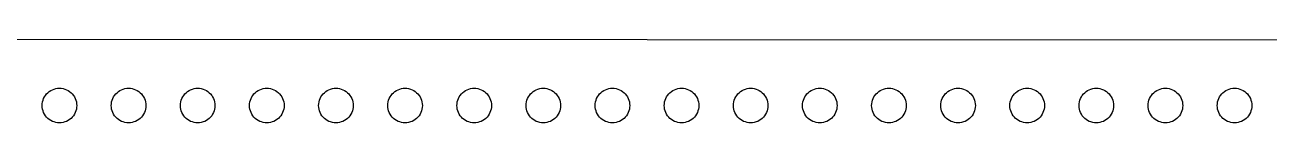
# Model space of a CAD drawing. Header units: metres. Extents: x 0 to 140, y 0 to 65.
# Drawn here: x 34 to 70, y 62.5 to 64.92 of the extents above; entities that cross this region are included whole.
import ezdxf

# ---------------------------------------------------------------- set-up
doc = ezdxf.new("R2010")
doc.units = ezdxf.units.M

msp = doc.modelspace()

# ---------------------------------------------------------------- linework, layer by layer
for p, q in [((117.613, 64.863), (16.5679, 64.9178)), ((34.6284, 63.3346), (34.6654, 63.3716)), ((34.6654, 63.3716), (34.7061, 63.4045)), ((34.7061, 63.4045), (34.75, 63.433)), ((34.75, 63.433), (34.7966, 63.4568)), ((34.7966, 63.4568), (34.8455, 63.4755)), ((34.8455, 63.4755), (34.896, 63.4891)), ((34.896, 63.4891), (34.9477, 63.4973)), ((34.9477, 63.4973), (35, 63.5)), ((35, 63.5), (35.0523, 63.4973)), ((35.0523, 63.4973), (35.1039, 63.4891)), ((35.1039, 63.4891), (35.1545, 63.4755)), ((35.1545, 63.4755), (35.2034, 63.4568)), ((35.2034, 63.4568), (35.25, 63.433)), ((35.25, 63.433), (35.2939, 63.4045)), ((35.2939, 63.4045), (35.3346, 63.3716)), ((35.3346, 63.3716), (35.3716, 63.3346)), ((36.6284, 63.3346), (36.6654, 63.3716)), ((36.6654, 63.3716), (36.7061, 63.4045)), ((36.7061, 63.4045), (36.75, 63.433)), ((36.75, 63.433), (36.7966, 63.4568)), ((36.7966, 63.4568), (36.8455, 63.4755)), ((36.8455, 63.4755), (36.896, 63.4891)), ((36.896, 63.4891), (36.9477, 63.4973)), ((36.9477, 63.4973), (37, 63.5)), ((37, 63.5), (37.0523, 63.4973)), ((37.0523, 63.4973), (37.1039, 63.4891)), ((37.1039, 63.4891), (37.1545, 63.4755)), ((37.1545, 63.4755), (37.2034, 63.4568)), ((37.2034, 63.4568), (37.25, 63.433)), ((37.25, 63.433), (37.2939, 63.4045)), ((37.2939, 63.4045), (37.3346, 63.3716)), ((37.3346, 63.3716), (37.3716, 63.3346)), ((38.6284, 63.3346), (38.6654, 63.3716)), ((38.6654, 63.3716), (38.7061, 63.4045)), ((38.7061, 63.4045), (38.75, 63.433)), ((38.75, 63.433), (38.7966, 63.4568)), ((38.7966, 63.4568), (38.8455, 63.4755)), ((38.8455, 63.4755), (38.896, 63.4891)), ((38.896, 63.4891), (38.9477, 63.4973)), ((38.9477, 63.4973), (39, 63.5)), ((39, 63.5), (39.0523, 63.4973)), ((39.0523, 63.4973), (39.1039, 63.4891)), ((39.1039, 63.4891), (39.1545, 63.4755)), ((39.1545, 63.4755), (39.2034, 63.4568)), ((39.2034, 63.4568), (39.25, 63.433)), ((39.25, 63.433), (39.2939, 63.4045)), ((39.2939, 63.4045), (39.3346, 63.3716)), ((39.3346, 63.3716), (39.3716, 63.3346)), ((40.6284, 63.3346), (40.6654, 63.3716)), ((40.6654, 63.3716), (40.7061, 63.4045)), ((40.7061, 63.4045), (40.75, 63.433)), ((40.75, 63.433), (40.7966, 63.4568)), ((40.7966, 63.4568), (40.8455, 63.4755)), ((40.8455, 63.4755), (40.896, 63.4891)), ((40.896, 63.4891), (40.9477, 63.4973)), ((40.9477, 63.4973), (41, 63.5)), ((41, 63.5), (41.0523, 63.4973)), ((41.0523, 63.4973), (41.1039, 63.4891)), ((41.1039, 63.4891), (41.1545, 63.4755)), ((41.1545, 63.4755), (41.2034, 63.4568)), ((41.2034, 63.4568), (41.25, 63.433)), ((41.25, 63.433), (41.2939, 63.4045)), ((41.2939, 63.4045), (41.3346, 63.3716)), ((41.3346, 63.3716), (41.3716, 63.3346)), ((42.6284, 63.3346), (42.6654, 63.3716)), ((42.6654, 63.3716), (42.7061, 63.4045)), ((42.7061, 63.4045), (42.75, 63.433)), ((42.75, 63.433), (42.7966, 63.4568)), ((42.7966, 63.4568), (42.8455, 63.4755)), ((42.8455, 63.4755), (42.896, 63.4891)), ((42.896, 63.4891), (42.9477, 63.4973)), ((42.9477, 63.4973), (43, 63.5)), ((43, 63.5), (43.0523, 63.4973)), ((43.0523, 63.4973), (43.1039, 63.4891)), ((43.1039, 63.4891), (43.1545, 63.4755)), ((43.1545, 63.4755), (43.2034, 63.4568)), ((43.2034, 63.4568), (43.25, 63.433)), ((43.25, 63.433), (43.2939, 63.4045)), ((43.2939, 63.4045), (43.3346, 63.3716)), ((43.3346, 63.3716), (43.3716, 63.3346)), ((44.6284, 63.3346), (44.6654, 63.3716)), ((44.6654, 63.3716), (44.7061, 63.4045)), ((44.7061, 63.4045), (44.75, 63.433)), ((44.75, 63.433), (44.7966, 63.4568)), ((44.7966, 63.4568), (44.8455, 63.4755)), ((44.8455, 63.4755), (44.896, 63.4891)), ((44.896, 63.4891), (44.9477, 63.4973)), ((44.9477, 63.4973), (45, 63.5)), ((45, 63.5), (45.0523, 63.4973)), ((45.0523, 63.4973), (45.1039, 63.4891)), ((45.1039, 63.4891), (45.1545, 63.4755)), ((45.1545, 63.4755), (45.2034, 63.4568)), ((45.2034, 63.4568), (45.25, 63.433)), ((45.25, 63.433), (45.2939, 63.4045)), ((45.2939, 63.4045), (45.3346, 63.3716)), ((45.3346, 63.3716), (45.3716, 63.3346)), ((46.6284, 63.3346), (46.6654, 63.3716)), ((46.6654, 63.3716), (46.7061, 63.4045)), ((46.7061, 63.4045), (46.75, 63.433)), ((46.75, 63.433), (46.7966, 63.4568)), ((46.7966, 63.4568), (46.8455, 63.4755)), ((46.8455, 63.4755), (46.896, 63.4891)), ((46.896, 63.4891), (46.9477, 63.4973)), ((46.9477, 63.4973), (47, 63.5)), ((47, 63.5), (47.0523, 63.4973)), ((47.0523, 63.4973), (47.1039, 63.4891)), ((47.1039, 63.4891), (47.1545, 63.4755)), ((47.1545, 63.4755), (47.2034, 63.4568)), ((47.2034, 63.4568), (47.25, 63.433)), ((47.25, 63.433), (47.2939, 63.4045)), ((47.2939, 63.4045), (47.3346, 63.3716)), ((47.3346, 63.3716), (47.3716, 63.3346)), ((48.6284, 63.3346), (48.6654, 63.3716)), ((48.6654, 63.3716), (48.7061, 63.4045)), ((48.7061, 63.4045), (48.75, 63.433)), ((48.75, 63.433), (48.7966, 63.4568)), ((48.7966, 63.4568), (48.8455, 63.4755)), ((48.8455, 63.4755), (48.896, 63.4891)), ((48.896, 63.4891), (48.9477, 63.4973)), ((48.9477, 63.4973), (49, 63.5)), ((49, 63.5), (49.0523, 63.4973)), ((49.0523, 63.4973), (49.1039, 63.4891)), ((49.1039, 63.4891), (49.1545, 63.4755)), ((49.1545, 63.4755), (49.2034, 63.4568)), ((49.2034, 63.4568), (49.25, 63.433)), ((49.25, 63.433), (49.2939, 63.4045)), ((49.2939, 63.4045), (49.3346, 63.3716)), ((49.3346, 63.3716), (49.3716, 63.3346)), ((50.6284, 63.3346), (50.6654, 63.3716)), ((50.6654, 63.3716), (50.7061, 63.4045)), ((50.7061, 63.4045), (50.75, 63.433)), ((50.75, 63.433), (50.7966, 63.4568)), ((50.7966, 63.4568), (50.8455, 63.4755)), ((50.8455, 63.4755), (50.896, 63.4891)), ((50.896, 63.4891), (50.9477, 63.4973)), ((50.9477, 63.4973), (51, 63.5)), ((51, 63.5), (51.0523, 63.4973)), ((51.0523, 63.4973), (51.1039, 63.4891)), ((51.1039, 63.4891), (51.1545, 63.4755)), ((51.1545, 63.4755), (51.2034, 63.4568)), ((51.2034, 63.4568), (51.25, 63.433)), ((51.25, 63.433), (51.2939, 63.4045)), ((51.2939, 63.4045), (51.3346, 63.3716)), ((51.3346, 63.3716), (51.3716, 63.3346)), ((52.6284, 63.3346), (52.6654, 63.3716)), ((52.6654, 63.3716), (52.7061, 63.4045)), ((52.7061, 63.4045), (52.75, 63.433)), ((52.75, 63.433), (52.7966, 63.4568)), ((52.7966, 63.4568), (52.8455, 63.4755)), ((52.8455, 63.4755), (52.896, 63.4891)), ((52.896, 63.4891), (52.9477, 63.4973)), ((52.9477, 63.4973), (53, 63.5)), ((53, 63.5), (53.0523, 63.4973)), ((53.0523, 63.4973), (53.1039, 63.4891)), ((53.1039, 63.4891), (53.1545, 63.4755)), ((53.1545, 63.4755), (53.2034, 63.4568)), ((53.2034, 63.4568), (53.25, 63.433)), ((53.25, 63.433), (53.2939, 63.4045)), ((53.2939, 63.4045), (53.3346, 63.3716)), ((53.3346, 63.3716), (53.3716, 63.3346)), ((54.6284, 63.3346), (54.6654, 63.3716)), ((54.6654, 63.3716), (54.7061, 63.4045)), ((54.7061, 63.4045), (54.75, 63.433)), ((54.75, 63.433), (54.7966, 63.4568)), ((54.7966, 63.4568), (54.8455, 63.4755)), ((54.8455, 63.4755), (54.896, 63.4891)), ((54.896, 63.4891), (54.9477, 63.4973)), ((54.9477, 63.4973), (55, 63.5)), ((55, 63.5), (55.0523, 63.4973)), ((55.0523, 63.4973), (55.1039, 63.4891)), ((55.1039, 63.4891), (55.1545, 63.4755)), ((55.1545, 63.4755), (55.2034, 63.4568)), ((55.2034, 63.4568), (55.25, 63.433)), ((55.25, 63.433), (55.2939, 63.4045)), ((55.2939, 63.4045), (55.3346, 63.3716)), ((55.3346, 63.3716), (55.3716, 63.3346)), ((56.6284, 63.3346), (56.6654, 63.3716)), ((56.6654, 63.3716), (56.7061, 63.4045)), ((56.7061, 63.4045), (56.75, 63.433)), ((56.75, 63.433), (56.7966, 63.4568)), ((56.7966, 63.4568), (56.8455, 63.4755)), ((56.8455, 63.4755), (56.896, 63.4891)), ((56.896, 63.4891), (56.9477, 63.4973)), ((56.9477, 63.4973), (57, 63.5)), ((57, 63.5), (57.0523, 63.4973)), ((57.0523, 63.4973), (57.1039, 63.4891)), ((57.1039, 63.4891), (57.1545, 63.4755)), ((57.1545, 63.4755), (57.2034, 63.4568)), ((57.2034, 63.4568), (57.25, 63.433)), ((57.25, 63.433), (57.2939, 63.4045)), ((57.2939, 63.4045), (57.3346, 63.3716)), ((57.3346, 63.3716), (57.3716, 63.3346)), ((58.6284, 63.3346), (58.6654, 63.3716)), ((58.6654, 63.3716), (58.7061, 63.4045)), ((58.7061, 63.4045), (58.75, 63.433)), ((58.75, 63.433), (58.7966, 63.4568)), ((58.7966, 63.4568), (58.8455, 63.4755)), ((58.8455, 63.4755), (58.896, 63.4891)), ((58.896, 63.4891), (58.9477, 63.4973)), ((58.9477, 63.4973), (59, 63.5)), ((59, 63.5), (59.0523, 63.4973)), ((59.0523, 63.4973), (59.1039, 63.4891)), ((59.1039, 63.4891), (59.1545, 63.4755)), ((59.1545, 63.4755), (59.2034, 63.4568)), ((59.2034, 63.4568), (59.25, 63.433)), ((59.25, 63.433), (59.2939, 63.4045)), ((59.2939, 63.4045), (59.3346, 63.3716)), ((59.3346, 63.3716), (59.3716, 63.3346)), ((60.6284, 63.3346), (60.6654, 63.3716)), ((60.6654, 63.3716), (60.7061, 63.4045)), ((60.7061, 63.4045), (60.75, 63.433)), ((60.75, 63.433), (60.7966, 63.4568)), ((60.7966, 63.4568), (60.8455, 63.4755)), ((60.8455, 63.4755), (60.896, 63.4891)), ((60.896, 63.4891), (60.9477, 63.4973)), ((60.9477, 63.4973), (61, 63.5)), ((61, 63.5), (61.0523, 63.4973)), ((61.0523, 63.4973), (61.1039, 63.4891)), ((61.1039, 63.4891), (61.1545, 63.4755)), ((61.1545, 63.4755), (61.2034, 63.4568)), ((61.2034, 63.4568), (61.25, 63.433)), ((61.25, 63.433), (61.2939, 63.4045)), ((61.2939, 63.4045), (61.3346, 63.3716)), ((61.3346, 63.3716), (61.3716, 63.3346)), ((62.6284, 63.3346), (62.6654, 63.3716)), ((62.6654, 63.3716), (62.7061, 63.4045)), ((62.7061, 63.4045), (62.75, 63.433)), ((62.75, 63.433), (62.7966, 63.4568)), ((62.7966, 63.4568), (62.8455, 63.4755)), ((62.8455, 63.4755), (62.896, 63.4891)), ((62.896, 63.4891), (62.9477, 63.4973)), ((62.9477, 63.4973), (63, 63.5)), ((63, 63.5), (63.0523, 63.4973)), ((63.0523, 63.4973), (63.1039, 63.4891)), ((63.1039, 63.4891), (63.1545, 63.4755)), ((63.1545, 63.4755), (63.2034, 63.4568)), ((63.2034, 63.4568), (63.25, 63.433)), ((63.25, 63.433), (63.2939, 63.4045)), ((63.2939, 63.4045), (63.3346, 63.3716)), ((63.3346, 63.3716), (63.3716, 63.3346)), ((64.6284, 63.3346), (64.6654, 63.3716)), ((64.6654, 63.3716), (64.7061, 63.4045)), ((64.7061, 63.4045), (64.75, 63.433)), ((64.75, 63.433), (64.7966, 63.4568)), ((64.7966, 63.4568), (64.8455, 63.4755)), ((64.8455, 63.4755), (64.896, 63.4891)), ((64.896, 63.4891), (64.9477, 63.4973)), ((64.9477, 63.4973), (65, 63.5)), ((65, 63.5), (65.0523, 63.4973)), ((65.0523, 63.4973), (65.1039, 63.4891)), ((65.1039, 63.4891), (65.1545, 63.4755)), ((65.1545, 63.4755), (65.2034, 63.4568)), ((65.2034, 63.4568), (65.25, 63.433)), ((65.25, 63.433), (65.2939, 63.4045)), ((65.2939, 63.4045), (65.3346, 63.3716)), ((65.3346, 63.3716), (65.3716, 63.3346)), ((66.6284, 63.3346), (66.6654, 63.3716)), ((66.6654, 63.3716), (66.7061, 63.4045)), ((66.7061, 63.4045), (66.75, 63.433)), ((66.75, 63.433), (66.7966, 63.4568)), ((66.7966, 63.4568), (66.8455, 63.4755)), ((66.8455, 63.4755), (66.896, 63.4891)), ((66.896, 63.4891), (66.9477, 63.4973)), ((66.9477, 63.4973), (67, 63.5)), ((67, 63.5), (67.0523, 63.4973)), ((67.0523, 63.4973), (67.1039, 63.4891)), ((67.1039, 63.4891), (67.1545, 63.4755)), ((67.1545, 63.4755), (67.2034, 63.4568)), ((67.2034, 63.4568), (67.25, 63.433)), ((67.25, 63.433), (67.2939, 63.4045)), ((67.2939, 63.4045), (67.3346, 63.3716)), ((67.3346, 63.3716), (67.3716, 63.3346)), ((68.6284, 63.3346), (68.6654, 63.3716)), ((68.6654, 63.3716), (68.7061, 63.4045)), ((68.7061, 63.4045), (68.75, 63.433)), ((68.75, 63.433), (68.7966, 63.4568)), ((68.7966, 63.4568), (68.8455, 63.4755)), ((68.8455, 63.4755), (68.896, 63.4891)), ((68.896, 63.4891), (68.9477, 63.4973)), ((68.9477, 63.4973), (69, 63.5)), ((69, 63.5), (69.0523, 63.4973)), ((69.0523, 63.4973), (69.1039, 63.4891)), ((69.1039, 63.4891), (69.1545, 63.4755)), ((69.1545, 63.4755), (69.2034, 63.4568)), ((69.2034, 63.4568), (69.25, 63.433)), ((69.25, 63.433), (69.2939, 63.4045)), ((69.2939, 63.4045), (69.3346, 63.3716)), ((69.3346, 63.3716), (69.3716, 63.3346)), ((34.5, 63), (34.5027, 63.0523)), ((34.5027, 62.9477), (34.5, 63)), ((34.5027, 63.0523), (34.5109, 63.1039)), ((34.5109, 63.1039), (34.5245, 63.1545)), ((34.5245, 63.1545), (34.5432, 63.2034)), ((34.5432, 63.2034), (34.567, 63.25)), ((34.567, 63.25), (34.5955, 63.2939)), ((34.5955, 63.2939), (34.6284, 63.3346)), ((35.3716, 63.3346), (35.4045, 63.2939)), ((35.4045, 63.2939), (35.433, 63.25)), ((35.433, 63.25), (35.4568, 63.2034)), ((35.4568, 63.2034), (35.4755, 63.1545)), ((35.4755, 63.1545), (35.4891, 63.1039)), ((35.4891, 63.1039), (35.4973, 63.0523)), ((35.4973, 63.0523), (35.5, 63)), ((35.5, 63), (35.4973, 62.9477)), ((36.5, 63), (36.5027, 63.0523)), ((36.5027, 62.9477), (36.5, 63)), ((36.5027, 63.0523), (36.5109, 63.1039)), ((36.5109, 63.1039), (36.5245, 63.1545)), ((36.5245, 63.1545), (36.5432, 63.2034)), ((36.5432, 63.2034), (36.567, 63.25)), ((36.567, 63.25), (36.5955, 63.2939)), ((36.5955, 63.2939), (36.6284, 63.3346)), ((37.3716, 63.3346), (37.4045, 63.2939)), ((37.4045, 63.2939), (37.433, 63.25)), ((37.433, 63.25), (37.4568, 63.2034)), ((37.4568, 63.2034), (37.4755, 63.1545)), ((37.4755, 63.1545), (37.4891, 63.1039)), ((37.4891, 63.1039), (37.4973, 63.0523)), ((37.4973, 63.0523), (37.5, 63)), ((37.5, 63), (37.4973, 62.9477)), ((38.5, 63), (38.5027, 63.0523)), ((38.5027, 62.9477), (38.5, 63)), ((38.5027, 63.0523), (38.5109, 63.1039)), ((38.5109, 63.1039), (38.5245, 63.1545)), ((38.5245, 63.1545), (38.5432, 63.2034)), ((38.5432, 63.2034), (38.567, 63.25)), ((38.567, 63.25), (38.5955, 63.2939)), ((38.5955, 63.2939), (38.6284, 63.3346)), ((39.3716, 63.3346), (39.4045, 63.2939)), ((39.4045, 63.2939), (39.433, 63.25)), ((39.433, 63.25), (39.4568, 63.2034)), ((39.4568, 63.2034), (39.4755, 63.1545)), ((39.4755, 63.1545), (39.4891, 63.1039)), ((39.4891, 63.1039), (39.4973, 63.0523)), ((39.4973, 63.0523), (39.5, 63)), ((39.5, 63), (39.4973, 62.9477)), ((40.5, 63), (40.5027, 63.0523)), ((40.5027, 62.9477), (40.5, 63)), ((40.5027, 63.0523), (40.5109, 63.1039)), ((40.5109, 63.1039), (40.5245, 63.1545)), ((40.5245, 63.1545), (40.5432, 63.2034)), ((40.5432, 63.2034), (40.567, 63.25)), ((40.567, 63.25), (40.5955, 63.2939)), ((40.5955, 63.2939), (40.6284, 63.3346)), ((41.3716, 63.3346), (41.4045, 63.2939)), ((41.4045, 63.2939), (41.433, 63.25)), ((41.433, 63.25), (41.4568, 63.2034)), ((41.4568, 63.2034), (41.4755, 63.1545)), ((41.4755, 63.1545), (41.4891, 63.1039)), ((41.4891, 63.1039), (41.4973, 63.0523)), ((41.4973, 63.0523), (41.5, 63)), ((41.5, 63), (41.4973, 62.9477)), ((42.5, 63), (42.5027, 63.0523)), ((42.5027, 62.9477), (42.5, 63)), ((42.5027, 63.0523), (42.5109, 63.1039)), ((42.5109, 63.1039), (42.5245, 63.1545)), ((42.5245, 63.1545), (42.5432, 63.2034)), ((42.5432, 63.2034), (42.567, 63.25)), ((42.567, 63.25), (42.5955, 63.2939)), ((42.5955, 63.2939), (42.6284, 63.3346)), ((43.3716, 63.3346), (43.4045, 63.2939)), ((43.4045, 63.2939), (43.433, 63.25)), ((43.433, 63.25), (43.4568, 63.2034)), ((43.4568, 63.2034), (43.4755, 63.1545)), ((43.4755, 63.1545), (43.4891, 63.1039)), ((43.4891, 63.1039), (43.4973, 63.0523)), ((43.4973, 63.0523), (43.5, 63)), ((43.5, 63), (43.4973, 62.9477)), ((44.5, 63), (44.5027, 63.0523)), ((44.5027, 62.9477), (44.5, 63)), ((44.5027, 63.0523), (44.5109, 63.1039)), ((44.5109, 63.1039), (44.5245, 63.1545)), ((44.5245, 63.1545), (44.5432, 63.2034)), ((44.5432, 63.2034), (44.567, 63.25)), ((44.567, 63.25), (44.5955, 63.2939)), ((44.5955, 63.2939), (44.6284, 63.3346)), ((45.3716, 63.3346), (45.4045, 63.2939)), ((45.4045, 63.2939), (45.433, 63.25)), ((45.433, 63.25), (45.4568, 63.2034)), ((45.4568, 63.2034), (45.4755, 63.1545)), ((45.4755, 63.1545), (45.4891, 63.1039)), ((45.4891, 63.1039), (45.4973, 63.0523)), ((45.4973, 63.0523), (45.5, 63)), ((45.5, 63), (45.4973, 62.9477)), ((46.5, 63), (46.5027, 63.0523)), ((46.5027, 62.9477), (46.5, 63)), ((46.5027, 63.0523), (46.5109, 63.1039)), ((46.5109, 63.1039), (46.5245, 63.1545)), ((46.5245, 63.1545), (46.5432, 63.2034)), ((46.5432, 63.2034), (46.567, 63.25)), ((46.567, 63.25), (46.5955, 63.2939)), ((46.5955, 63.2939), (46.6284, 63.3346)), ((47.3716, 63.3346), (47.4045, 63.2939)), ((47.4045, 63.2939), (47.433, 63.25)), ((47.433, 63.25), (47.4568, 63.2034)), ((47.4568, 63.2034), (47.4755, 63.1545)), ((47.4755, 63.1545), (47.4891, 63.1039)), ((47.4891, 63.1039), (47.4973, 63.0523)), ((47.4973, 63.0523), (47.5, 63)), ((47.5, 63), (47.4973, 62.9477)), ((48.5, 63), (48.5027, 63.0523)), ((48.5027, 62.9477), (48.5, 63)), ((48.5027, 63.0523), (48.5109, 63.1039)), ((48.5109, 63.1039), (48.5245, 63.1545)), ((48.5245, 63.1545), (48.5432, 63.2034)), ((48.5432, 63.2034), (48.567, 63.25)), ((48.567, 63.25), (48.5955, 63.2939)), ((48.5955, 63.2939), (48.6284, 63.3346)), ((49.3716, 63.3346), (49.4045, 63.2939)), ((49.4045, 63.2939), (49.433, 63.25)), ((49.433, 63.25), (49.4568, 63.2034)), ((49.4568, 63.2034), (49.4755, 63.1545)), ((49.4755, 63.1545), (49.4891, 63.1039)), ((49.4891, 63.1039), (49.4973, 63.0523)), ((49.4973, 63.0523), (49.5, 63)), ((49.5, 63), (49.4973, 62.9477)), ((50.5, 63), (50.5027, 63.0523)), ((50.5027, 62.9477), (50.5, 63)), ((50.5027, 63.0523), (50.5109, 63.1039)), ((50.5109, 63.1039), (50.5245, 63.1545)), ((50.5245, 63.1545), (50.5432, 63.2034)), ((50.5432, 63.2034), (50.567, 63.25)), ((50.567, 63.25), (50.5955, 63.2939)), ((50.5955, 63.2939), (50.6284, 63.3346)), ((51.3716, 63.3346), (51.4045, 63.2939)), ((51.4045, 63.2939), (51.433, 63.25)), ((51.433, 63.25), (51.4568, 63.2034)), ((51.4568, 63.2034), (51.4755, 63.1545)), ((51.4755, 63.1545), (51.4891, 63.1039)), ((51.4891, 63.1039), (51.4973, 63.0523)), ((51.4973, 63.0523), (51.5, 63)), ((51.5, 63), (51.4973, 62.9477)), ((52.5, 63), (52.5027, 63.0523)), ((52.5027, 62.9477), (52.5, 63)), ((52.5027, 63.0523), (52.5109, 63.1039)), ((52.5109, 63.1039), (52.5245, 63.1545)), ((52.5245, 63.1545), (52.5432, 63.2034)), ((52.5432, 63.2034), (52.567, 63.25)), ((52.567, 63.25), (52.5955, 63.2939)), ((52.5955, 63.2939), (52.6284, 63.3346)), ((53.3716, 63.3346), (53.4045, 63.2939)), ((53.4045, 63.2939), (53.433, 63.25)), ((53.433, 63.25), (53.4568, 63.2034)), ((53.4568, 63.2034), (53.4755, 63.1545)), ((53.4755, 63.1545), (53.4891, 63.1039)), ((53.4891, 63.1039), (53.4973, 63.0523)), ((53.4973, 63.0523), (53.5, 63)), ((53.5, 63), (53.4973, 62.9477)), ((54.5, 63), (54.5027, 63.0523)), ((54.5027, 62.9477), (54.5, 63)), ((54.5027, 63.0523), (54.5109, 63.1039)), ((54.5109, 63.1039), (54.5245, 63.1545)), ((54.5245, 63.1545), (54.5432, 63.2034)), ((54.5432, 63.2034), (54.567, 63.25)), ((54.567, 63.25), (54.5955, 63.2939)), ((54.5955, 63.2939), (54.6284, 63.3346)), ((55.3716, 63.3346), (55.4045, 63.2939)), ((55.4045, 63.2939), (55.433, 63.25)), ((55.433, 63.25), (55.4568, 63.2034)), ((55.4568, 63.2034), (55.4755, 63.1545)), ((55.4755, 63.1545), (55.4891, 63.1039)), ((55.4891, 63.1039), (55.4973, 63.0523)), ((55.4973, 63.0523), (55.5, 63)), ((55.5, 63), (55.4973, 62.9477)), ((56.5, 63), (56.5027, 63.0523)), ((56.5027, 62.9477), (56.5, 63)), ((56.5027, 63.0523), (56.5109, 63.1039)), ((56.5109, 63.1039), (56.5245, 63.1545)), ((56.5245, 63.1545), (56.5432, 63.2034)), ((56.5432, 63.2034), (56.567, 63.25)), ((56.567, 63.25), (56.5955, 63.2939)), ((56.5955, 63.2939), (56.6284, 63.3346)), ((57.3716, 63.3346), (57.4045, 63.2939)), ((57.4045, 63.2939), (57.433, 63.25)), ((57.433, 63.25), (57.4568, 63.2034)), ((57.4568, 63.2034), (57.4755, 63.1545)), ((57.4755, 63.1545), (57.4891, 63.1039)), ((57.4891, 63.1039), (57.4973, 63.0523)), ((57.4973, 63.0523), (57.5, 63)), ((57.5, 63), (57.4973, 62.9477)), ((58.5, 63), (58.5027, 63.0523)), ((58.5027, 62.9477), (58.5, 63)), ((58.5027, 63.0523), (58.5109, 63.1039)), ((58.5109, 63.1039), (58.5245, 63.1545)), ((58.5245, 63.1545), (58.5432, 63.2034)), ((58.5432, 63.2034), (58.567, 63.25)), ((58.567, 63.25), (58.5955, 63.2939)), ((58.5955, 63.2939), (58.6284, 63.3346)), ((59.3716, 63.3346), (59.4045, 63.2939)), ((59.4045, 63.2939), (59.433, 63.25)), ((59.433, 63.25), (59.4568, 63.2034)), ((59.4568, 63.2034), (59.4755, 63.1545)), ((59.4755, 63.1545), (59.4891, 63.1039)), ((59.4891, 63.1039), (59.4973, 63.0523)), ((59.4973, 63.0523), (59.5, 63)), ((59.5, 63), (59.4973, 62.9477)), ((60.5, 63), (60.5027, 63.0523)), ((60.5027, 62.9477), (60.5, 63)), ((60.5027, 63.0523), (60.5109, 63.1039)), ((60.5109, 63.1039), (60.5245, 63.1545)), ((60.5245, 63.1545), (60.5432, 63.2034)), ((60.5432, 63.2034), (60.567, 63.25)), ((60.567, 63.25), (60.5955, 63.2939)), ((60.5955, 63.2939), (60.6284, 63.3346)), ((61.3716, 63.3346), (61.4045, 63.2939)), ((61.4045, 63.2939), (61.433, 63.25)), ((61.433, 63.25), (61.4568, 63.2034)), ((61.4568, 63.2034), (61.4755, 63.1545)), ((61.4755, 63.1545), (61.4891, 63.1039)), ((61.4891, 63.1039), (61.4973, 63.0523)), ((61.4973, 63.0523), (61.5, 63)), ((61.5, 63), (61.4973, 62.9477)), ((62.5, 63), (62.5027, 63.0523)), ((62.5027, 62.9477), (62.5, 63)), ((62.5027, 63.0523), (62.5109, 63.1039)), ((62.5109, 63.1039), (62.5245, 63.1545)), ((62.5245, 63.1545), (62.5432, 63.2034)), ((62.5432, 63.2034), (62.567, 63.25)), ((62.567, 63.25), (62.5955, 63.2939)), ((62.5955, 63.2939), (62.6284, 63.3346)), ((63.3716, 63.3346), (63.4045, 63.2939)), ((63.4045, 63.2939), (63.433, 63.25)), ((63.433, 63.25), (63.4568, 63.2034)), ((63.4568, 63.2034), (63.4755, 63.1545)), ((63.4755, 63.1545), (63.4891, 63.1039)), ((63.4891, 63.1039), (63.4973, 63.0523)), ((63.4973, 63.0523), (63.5, 63)), ((63.5, 63), (63.4973, 62.9477)), ((64.5, 63), (64.5027, 63.0523)), ((64.5027, 62.9477), (64.5, 63)), ((64.5027, 63.0523), (64.5109, 63.1039)), ((64.5109, 63.1039), (64.5245, 63.1545)), ((64.5245, 63.1545), (64.5432, 63.2034)), ((64.5432, 63.2034), (64.567, 63.25)), ((64.567, 63.25), (64.5955, 63.2939)), ((64.5955, 63.2939), (64.6284, 63.3346)), ((65.3716, 63.3346), (65.4045, 63.2939)), ((65.4045, 63.2939), (65.433, 63.25)), ((65.433, 63.25), (65.4568, 63.2034)), ((65.4568, 63.2034), (65.4755, 63.1545)), ((65.4755, 63.1545), (65.4891, 63.1039)), ((65.4891, 63.1039), (65.4973, 63.0523)), ((65.4973, 63.0523), (65.5, 63)), ((65.5, 63), (65.4973, 62.9477)), ((66.5, 63), (66.5027, 63.0523)), ((66.5027, 62.9477), (66.5, 63)), ((66.5027, 63.0523), (66.5109, 63.1039)), ((66.5109, 63.1039), (66.5245, 63.1545)), ((66.5245, 63.1545), (66.5432, 63.2034)), ((66.5432, 63.2034), (66.567, 63.25)), ((66.567, 63.25), (66.5955, 63.2939)), ((66.5955, 63.2939), (66.6284, 63.3346)), ((67.3716, 63.3346), (67.4045, 63.2939)), ((67.4045, 63.2939), (67.433, 63.25)), ((67.433, 63.25), (67.4568, 63.2034)), ((67.4568, 63.2034), (67.4755, 63.1545)), ((67.4755, 63.1545), (67.4891, 63.1039)), ((67.4891, 63.1039), (67.4973, 63.0523)), ((67.4973, 63.0523), (67.5, 63)), ((67.5, 63), (67.4973, 62.9477)), ((68.5, 63), (68.5027, 63.0523)), ((68.5027, 62.9477), (68.5, 63)), ((68.5027, 63.0523), (68.5109, 63.1039)), ((68.5109, 63.1039), (68.5245, 63.1545)), ((68.5245, 63.1545), (68.5432, 63.2034)), ((68.5432, 63.2034), (68.567, 63.25)), ((68.567, 63.25), (68.5955, 63.2939)), ((68.5955, 63.2939), (68.6284, 63.3346)), ((69.3716, 63.3346), (69.4045, 63.2939)), ((69.4045, 63.2939), (69.433, 63.25)), ((69.433, 63.25), (69.4568, 63.2034)), ((69.4568, 63.2034), (69.4755, 63.1545)), ((69.4755, 63.1545), (69.4891, 63.1039)), ((69.4891, 63.1039), (69.4973, 63.0523)), ((69.4973, 63.0523), (69.5, 63)), ((69.5, 63), (69.4973, 62.9477)), ((34.5109, 62.896), (34.5027, 62.9477)), ((34.5245, 62.8455), (34.5109, 62.896)), ((34.5432, 62.7966), (34.5245, 62.8455)), ((34.567, 62.75), (34.5432, 62.7966)), ((34.5955, 62.7061), (34.567, 62.75)), ((34.6284, 62.6654), (34.5955, 62.7061)), ((34.6654, 62.6284), (34.6284, 62.6654)), ((35.3716, 62.6654), (35.3346, 62.6284)), ((35.4045, 62.7061), (35.3716, 62.6654)), ((35.433, 62.75), (35.4045, 62.7061)), ((35.4568, 62.7966), (35.433, 62.75)), ((35.4755, 62.8455), (35.4568, 62.7966)), ((35.4891, 62.896), (35.4755, 62.8455)), ((35.4973, 62.9477), (35.4891, 62.896)), ((36.5109, 62.896), (36.5027, 62.9477)), ((36.5245, 62.8455), (36.5109, 62.896)), ((36.5432, 62.7966), (36.5245, 62.8455)), ((36.567, 62.75), (36.5432, 62.7966)), ((36.5955, 62.7061), (36.567, 62.75)), ((36.6284, 62.6654), (36.5955, 62.7061)), ((36.6654, 62.6284), (36.6284, 62.6654)), ((37.3716, 62.6654), (37.3346, 62.6284)), ((37.4045, 62.7061), (37.3716, 62.6654)), ((37.433, 62.75), (37.4045, 62.7061)), ((37.4568, 62.7966), (37.433, 62.75)), ((37.4755, 62.8455), (37.4568, 62.7966)), ((37.4891, 62.896), (37.4755, 62.8455)), ((37.4973, 62.9477), (37.4891, 62.896)), ((38.5109, 62.896), (38.5027, 62.9477)), ((38.5245, 62.8455), (38.5109, 62.896)), ((38.5432, 62.7966), (38.5245, 62.8455)), ((38.567, 62.75), (38.5432, 62.7966)), ((38.5955, 62.7061), (38.567, 62.75)), ((38.6284, 62.6654), (38.5955, 62.7061)), ((38.6654, 62.6284), (38.6284, 62.6654)), ((39.3716, 62.6654), (39.3346, 62.6284)), ((39.4045, 62.7061), (39.3716, 62.6654)), ((39.433, 62.75), (39.4045, 62.7061)), ((39.4568, 62.7966), (39.433, 62.75)), ((39.4755, 62.8455), (39.4568, 62.7966)), ((39.4891, 62.896), (39.4755, 62.8455)), ((39.4973, 62.9477), (39.4891, 62.896)), ((40.5109, 62.896), (40.5027, 62.9477)), ((40.5245, 62.8455), (40.5109, 62.896)), ((40.5432, 62.7966), (40.5245, 62.8455)), ((40.567, 62.75), (40.5432, 62.7966)), ((40.5955, 62.7061), (40.567, 62.75)), ((40.6284, 62.6654), (40.5955, 62.7061)), ((40.6654, 62.6284), (40.6284, 62.6654)), ((41.3716, 62.6654), (41.3346, 62.6284)), ((41.4045, 62.7061), (41.3716, 62.6654)), ((41.433, 62.75), (41.4045, 62.7061)), ((41.4568, 62.7966), (41.433, 62.75)), ((41.4755, 62.8455), (41.4568, 62.7966)), ((41.4891, 62.896), (41.4755, 62.8455)), ((41.4973, 62.9477), (41.4891, 62.896)), ((42.5109, 62.896), (42.5027, 62.9477)), ((42.5245, 62.8455), (42.5109, 62.896)), ((42.5432, 62.7966), (42.5245, 62.8455)), ((42.567, 62.75), (42.5432, 62.7966)), ((42.5955, 62.7061), (42.567, 62.75)), ((42.6284, 62.6654), (42.5955, 62.7061)), ((42.6654, 62.6284), (42.6284, 62.6654)), ((43.3716, 62.6654), (43.3346, 62.6284)), ((43.4045, 62.7061), (43.3716, 62.6654)), ((43.433, 62.75), (43.4045, 62.7061)), ((43.4568, 62.7966), (43.433, 62.75)), ((43.4755, 62.8455), (43.4568, 62.7966)), ((43.4891, 62.896), (43.4755, 62.8455)), ((43.4973, 62.9477), (43.4891, 62.896)), ((44.5109, 62.896), (44.5027, 62.9477)), ((44.5245, 62.8455), (44.5109, 62.896)), ((44.5432, 62.7966), (44.5245, 62.8455)), ((44.567, 62.75), (44.5432, 62.7966)), ((44.5955, 62.7061), (44.567, 62.75)), ((44.6284, 62.6654), (44.5955, 62.7061)), ((44.6654, 62.6284), (44.6284, 62.6654)), ((45.3716, 62.6654), (45.3346, 62.6284)), ((45.4045, 62.7061), (45.3716, 62.6654)), ((45.433, 62.75), (45.4045, 62.7061)), ((45.4568, 62.7966), (45.433, 62.75)), ((45.4755, 62.8455), (45.4568, 62.7966)), ((45.4891, 62.896), (45.4755, 62.8455)), ((45.4973, 62.9477), (45.4891, 62.896)), ((46.5109, 62.896), (46.5027, 62.9477)), ((46.5245, 62.8455), (46.5109, 62.896)), ((46.5432, 62.7966), (46.5245, 62.8455)), ((46.567, 62.75), (46.5432, 62.7966)), ((46.5955, 62.7061), (46.567, 62.75)), ((46.6284, 62.6654), (46.5955, 62.7061)), ((46.6654, 62.6284), (46.6284, 62.6654)), ((47.3716, 62.6654), (47.3346, 62.6284)), ((47.4045, 62.7061), (47.3716, 62.6654)), ((47.433, 62.75), (47.4045, 62.7061)), ((47.4568, 62.7966), (47.433, 62.75)), ((47.4755, 62.8455), (47.4568, 62.7966)), ((47.4891, 62.896), (47.4755, 62.8455)), ((47.4973, 62.9477), (47.4891, 62.896)), ((48.5109, 62.896), (48.5027, 62.9477)), ((48.5245, 62.8455), (48.5109, 62.896)), ((48.5432, 62.7966), (48.5245, 62.8455)), ((48.567, 62.75), (48.5432, 62.7966)), ((48.5955, 62.7061), (48.567, 62.75)), ((48.6284, 62.6654), (48.5955, 62.7061)), ((48.6654, 62.6284), (48.6284, 62.6654)), ((49.3716, 62.6654), (49.3346, 62.6284)), ((49.4045, 62.7061), (49.3716, 62.6654)), ((49.433, 62.75), (49.4045, 62.7061)), ((49.4568, 62.7966), (49.433, 62.75)), ((49.4755, 62.8455), (49.4568, 62.7966)), ((49.4891, 62.896), (49.4755, 62.8455)), ((49.4973, 62.9477), (49.4891, 62.896)), ((50.5109, 62.896), (50.5027, 62.9477)), ((50.5245, 62.8455), (50.5109, 62.896)), ((50.5432, 62.7966), (50.5245, 62.8455)), ((50.567, 62.75), (50.5432, 62.7966)), ((50.5955, 62.7061), (50.567, 62.75)), ((50.6284, 62.6654), (50.5955, 62.7061)), ((50.6654, 62.6284), (50.6284, 62.6654)), ((51.3716, 62.6654), (51.3346, 62.6284)), ((51.4045, 62.7061), (51.3716, 62.6654)), ((51.433, 62.75), (51.4045, 62.7061)), ((51.4568, 62.7966), (51.433, 62.75)), ((51.4755, 62.8455), (51.4568, 62.7966)), ((51.4891, 62.896), (51.4755, 62.8455)), ((51.4973, 62.9477), (51.4891, 62.896)), ((52.5109, 62.896), (52.5027, 62.9477)), ((52.5245, 62.8455), (52.5109, 62.896)), ((52.5432, 62.7966), (52.5245, 62.8455)), ((52.567, 62.75), (52.5432, 62.7966)), ((52.5955, 62.7061), (52.567, 62.75)), ((52.6284, 62.6654), (52.5955, 62.7061)), ((52.6654, 62.6284), (52.6284, 62.6654)), ((53.3716, 62.6654), (53.3346, 62.6284)), ((53.4045, 62.7061), (53.3716, 62.6654)), ((53.433, 62.75), (53.4045, 62.7061)), ((53.4568, 62.7966), (53.433, 62.75)), ((53.4755, 62.8455), (53.4568, 62.7966)), ((53.4891, 62.896), (53.4755, 62.8455)), ((53.4973, 62.9477), (53.4891, 62.896)), ((54.5109, 62.896), (54.5027, 62.9477)), ((54.5245, 62.8455), (54.5109, 62.896)), ((54.5432, 62.7966), (54.5245, 62.8455)), ((54.567, 62.75), (54.5432, 62.7966)), ((54.5955, 62.7061), (54.567, 62.75)), ((54.6284, 62.6654), (54.5955, 62.7061)), ((54.6654, 62.6284), (54.6284, 62.6654)), ((55.3716, 62.6654), (55.3346, 62.6284)), ((55.4045, 62.7061), (55.3716, 62.6654)), ((55.433, 62.75), (55.4045, 62.7061)), ((55.4568, 62.7966), (55.433, 62.75)), ((55.4755, 62.8455), (55.4568, 62.7966)), ((55.4891, 62.896), (55.4755, 62.8455)), ((55.4973, 62.9477), (55.4891, 62.896)), ((56.5109, 62.896), (56.5027, 62.9477)), ((56.5245, 62.8455), (56.5109, 62.896)), ((56.5432, 62.7966), (56.5245, 62.8455)), ((56.567, 62.75), (56.5432, 62.7966)), ((56.5955, 62.7061), (56.567, 62.75)), ((56.6284, 62.6654), (56.5955, 62.7061)), ((56.6654, 62.6284), (56.6284, 62.6654)), ((57.3716, 62.6654), (57.3346, 62.6284)), ((57.4045, 62.7061), (57.3716, 62.6654)), ((57.433, 62.75), (57.4045, 62.7061)), ((57.4568, 62.7966), (57.433, 62.75)), ((57.4755, 62.8455), (57.4568, 62.7966)), ((57.4891, 62.896), (57.4755, 62.8455)), ((57.4973, 62.9477), (57.4891, 62.896)), ((58.5109, 62.896), (58.5027, 62.9477)), ((58.5245, 62.8455), (58.5109, 62.896)), ((58.5432, 62.7966), (58.5245, 62.8455)), ((58.567, 62.75), (58.5432, 62.7966)), ((58.5955, 62.7061), (58.567, 62.75)), ((58.6284, 62.6654), (58.5955, 62.7061)), ((58.6654, 62.6284), (58.6284, 62.6654)), ((59.3716, 62.6654), (59.3346, 62.6284)), ((59.4045, 62.7061), (59.3716, 62.6654)), ((59.433, 62.75), (59.4045, 62.7061)), ((59.4568, 62.7966), (59.433, 62.75)), ((59.4755, 62.8455), (59.4568, 62.7966)), ((59.4891, 62.896), (59.4755, 62.8455)), ((59.4973, 62.9477), (59.4891, 62.896)), ((60.5109, 62.896), (60.5027, 62.9477)), ((60.5245, 62.8455), (60.5109, 62.896)), ((60.5432, 62.7966), (60.5245, 62.8455)), ((60.567, 62.75), (60.5432, 62.7966)), ((60.5955, 62.7061), (60.567, 62.75)), ((60.6284, 62.6654), (60.5955, 62.7061)), ((60.6654, 62.6284), (60.6284, 62.6654)), ((61.3716, 62.6654), (61.3346, 62.6284)), ((61.4045, 62.7061), (61.3716, 62.6654)), ((61.433, 62.75), (61.4045, 62.7061)), ((61.4568, 62.7966), (61.433, 62.75)), ((61.4755, 62.8455), (61.4568, 62.7966)), ((61.4891, 62.896), (61.4755, 62.8455)), ((61.4973, 62.9477), (61.4891, 62.896)), ((62.5109, 62.896), (62.5027, 62.9477)), ((62.5245, 62.8455), (62.5109, 62.896)), ((62.5432, 62.7966), (62.5245, 62.8455)), ((62.567, 62.75), (62.5432, 62.7966)), ((62.5955, 62.7061), (62.567, 62.75)), ((62.6284, 62.6654), (62.5955, 62.7061)), ((62.6654, 62.6284), (62.6284, 62.6654)), ((63.3716, 62.6654), (63.3346, 62.6284)), ((63.4045, 62.7061), (63.3716, 62.6654)), ((63.433, 62.75), (63.4045, 62.7061)), ((63.4568, 62.7966), (63.433, 62.75)), ((63.4755, 62.8455), (63.4568, 62.7966)), ((63.4891, 62.896), (63.4755, 62.8455)), ((63.4973, 62.9477), (63.4891, 62.896)), ((64.5109, 62.896), (64.5027, 62.9477)), ((64.5245, 62.8455), (64.5109, 62.896)), ((64.5432, 62.7966), (64.5245, 62.8455)), ((64.567, 62.75), (64.5432, 62.7966)), ((64.5955, 62.7061), (64.567, 62.75)), ((64.6284, 62.6654), (64.5955, 62.7061)), ((64.6654, 62.6284), (64.6284, 62.6654)), ((65.3716, 62.6654), (65.3346, 62.6284)), ((65.4045, 62.7061), (65.3716, 62.6654)), ((65.433, 62.75), (65.4045, 62.7061)), ((65.4568, 62.7966), (65.433, 62.75)), ((65.4755, 62.8455), (65.4568, 62.7966)), ((65.4891, 62.896), (65.4755, 62.8455)), ((65.4973, 62.9477), (65.4891, 62.896)), ((66.5109, 62.896), (66.5027, 62.9477)), ((66.5245, 62.8455), (66.5109, 62.896)), ((66.5432, 62.7966), (66.5245, 62.8455)), ((66.567, 62.75), (66.5432, 62.7966)), ((66.5955, 62.7061), (66.567, 62.75)), ((66.6284, 62.6654), (66.5955, 62.7061)), ((66.6654, 62.6284), (66.6284, 62.6654)), ((67.3716, 62.6654), (67.3346, 62.6284)), ((67.4045, 62.7061), (67.3716, 62.6654)), ((67.433, 62.75), (67.4045, 62.7061)), ((67.4568, 62.7966), (67.433, 62.75)), ((67.4755, 62.8455), (67.4568, 62.7966)), ((67.4891, 62.896), (67.4755, 62.8455)), ((67.4973, 62.9477), (67.4891, 62.896)), ((68.5109, 62.896), (68.5027, 62.9477)), ((68.5245, 62.8455), (68.5109, 62.896)), ((68.5432, 62.7966), (68.5245, 62.8455)), ((68.567, 62.75), (68.5432, 62.7966)), ((68.5955, 62.7061), (68.567, 62.75)), ((68.6284, 62.6654), (68.5955, 62.7061)), ((68.6654, 62.6284), (68.6284, 62.6654)), ((69.3716, 62.6654), (69.3346, 62.6284)), ((69.4045, 62.7061), (69.3716, 62.6654)), ((69.433, 62.75), (69.4045, 62.7061)), ((69.4568, 62.7966), (69.433, 62.75)), ((69.4755, 62.8455), (69.4568, 62.7966)), ((69.4891, 62.896), (69.4755, 62.8455)), ((69.4973, 62.9477), (69.4891, 62.896)), ((34.7061, 62.5955), (34.6654, 62.6284)), ((34.75, 62.567), (34.7061, 62.5955)), ((34.7966, 62.5432), (34.75, 62.567)), ((34.8455, 62.5245), (34.7966, 62.5432)), ((34.896, 62.5109), (34.8455, 62.5245)), ((34.9477, 62.5027), (34.896, 62.5109)), ((35, 62.5), (34.9477, 62.5027)), ((35.0523, 62.5027), (35, 62.5)), ((35.1039, 62.5109), (35.0523, 62.5027)), ((35.1545, 62.5245), (35.1039, 62.5109)), ((35.2034, 62.5432), (35.1545, 62.5245)), ((35.25, 62.567), (35.2034, 62.5432)), ((35.2939, 62.5955), (35.25, 62.567)), ((35.3346, 62.6284), (35.2939, 62.5955)), ((36.7061, 62.5955), (36.6654, 62.6284)), ((36.75, 62.567), (36.7061, 62.5955)), ((36.7966, 62.5432), (36.75, 62.567)), ((36.8455, 62.5245), (36.7966, 62.5432)), ((36.896, 62.5109), (36.8455, 62.5245)), ((36.9477, 62.5027), (36.896, 62.5109)), ((37, 62.5), (36.9477, 62.5027)), ((37.0523, 62.5027), (37, 62.5)), ((37.1039, 62.5109), (37.0523, 62.5027)), ((37.1545, 62.5245), (37.1039, 62.5109)), ((37.2034, 62.5432), (37.1545, 62.5245)), ((37.25, 62.567), (37.2034, 62.5432)), ((37.2939, 62.5955), (37.25, 62.567)), ((37.3346, 62.6284), (37.2939, 62.5955)), ((38.7061, 62.5955), (38.6654, 62.6284)), ((38.75, 62.567), (38.7061, 62.5955)), ((38.7966, 62.5432), (38.75, 62.567)), ((38.8455, 62.5245), (38.7966, 62.5432)), ((38.896, 62.5109), (38.8455, 62.5245)), ((38.9477, 62.5027), (38.896, 62.5109)), ((39, 62.5), (38.9477, 62.5027)), ((39.0523, 62.5027), (39, 62.5)), ((39.1039, 62.5109), (39.0523, 62.5027)), ((39.1545, 62.5245), (39.1039, 62.5109)), ((39.2034, 62.5432), (39.1545, 62.5245)), ((39.25, 62.567), (39.2034, 62.5432)), ((39.2939, 62.5955), (39.25, 62.567)), ((39.3346, 62.6284), (39.2939, 62.5955)), ((40.7061, 62.5955), (40.6654, 62.6284)), ((40.75, 62.567), (40.7061, 62.5955)), ((40.7966, 62.5432), (40.75, 62.567)), ((40.8455, 62.5245), (40.7966, 62.5432)), ((40.896, 62.5109), (40.8455, 62.5245)), ((40.9477, 62.5027), (40.896, 62.5109)), ((41, 62.5), (40.9477, 62.5027)), ((41.0523, 62.5027), (41, 62.5)), ((41.1039, 62.5109), (41.0523, 62.5027)), ((41.1545, 62.5245), (41.1039, 62.5109)), ((41.2034, 62.5432), (41.1545, 62.5245)), ((41.25, 62.567), (41.2034, 62.5432)), ((41.2939, 62.5955), (41.25, 62.567)), ((41.3346, 62.6284), (41.2939, 62.5955)), ((42.7061, 62.5955), (42.6654, 62.6284)), ((42.75, 62.567), (42.7061, 62.5955)), ((42.7966, 62.5432), (42.75, 62.567)), ((42.8455, 62.5245), (42.7966, 62.5432)), ((42.896, 62.5109), (42.8455, 62.5245)), ((42.9477, 62.5027), (42.896, 62.5109)), ((43, 62.5), (42.9477, 62.5027)), ((43.0523, 62.5027), (43, 62.5)), ((43.1039, 62.5109), (43.0523, 62.5027)), ((43.1545, 62.5245), (43.1039, 62.5109)), ((43.2034, 62.5432), (43.1545, 62.5245)), ((43.25, 62.567), (43.2034, 62.5432)), ((43.2939, 62.5955), (43.25, 62.567)), ((43.3346, 62.6284), (43.2939, 62.5955)), ((44.7061, 62.5955), (44.6654, 62.6284)), ((44.75, 62.567), (44.7061, 62.5955)), ((44.7966, 62.5432), (44.75, 62.567)), ((44.8455, 62.5245), (44.7966, 62.5432)), ((44.896, 62.5109), (44.8455, 62.5245)), ((44.9477, 62.5027), (44.896, 62.5109)), ((45, 62.5), (44.9477, 62.5027)), ((45.0523, 62.5027), (45, 62.5)), ((45.1039, 62.5109), (45.0523, 62.5027)), ((45.1545, 62.5245), (45.1039, 62.5109)), ((45.2034, 62.5432), (45.1545, 62.5245)), ((45.25, 62.567), (45.2034, 62.5432)), ((45.2939, 62.5955), (45.25, 62.567)), ((45.3346, 62.6284), (45.2939, 62.5955)), ((46.7061, 62.5955), (46.6654, 62.6284)), ((46.75, 62.567), (46.7061, 62.5955)), ((46.7966, 62.5432), (46.75, 62.567)), ((46.8455, 62.5245), (46.7966, 62.5432)), ((46.896, 62.5109), (46.8455, 62.5245)), ((46.9477, 62.5027), (46.896, 62.5109)), ((47, 62.5), (46.9477, 62.5027)), ((47.0523, 62.5027), (47, 62.5)), ((47.1039, 62.5109), (47.0523, 62.5027)), ((47.1545, 62.5245), (47.1039, 62.5109)), ((47.2034, 62.5432), (47.1545, 62.5245)), ((47.25, 62.567), (47.2034, 62.5432)), ((47.2939, 62.5955), (47.25, 62.567)), ((47.3346, 62.6284), (47.2939, 62.5955)), ((48.7061, 62.5955), (48.6654, 62.6284)), ((48.75, 62.567), (48.7061, 62.5955)), ((48.7966, 62.5432), (48.75, 62.567)), ((48.8455, 62.5245), (48.7966, 62.5432)), ((48.896, 62.5109), (48.8455, 62.5245)), ((48.9477, 62.5027), (48.896, 62.5109)), ((49, 62.5), (48.9477, 62.5027)), ((49.0523, 62.5027), (49, 62.5)), ((49.1039, 62.5109), (49.0523, 62.5027)), ((49.1545, 62.5245), (49.1039, 62.5109)), ((49.2034, 62.5432), (49.1545, 62.5245)), ((49.25, 62.567), (49.2034, 62.5432)), ((49.2939, 62.5955), (49.25, 62.567)), ((49.3346, 62.6284), (49.2939, 62.5955)), ((50.7061, 62.5955), (50.6654, 62.6284)), ((50.75, 62.567), (50.7061, 62.5955)), ((50.7966, 62.5432), (50.75, 62.567)), ((50.8455, 62.5245), (50.7966, 62.5432)), ((50.896, 62.5109), (50.8455, 62.5245)), ((50.9477, 62.5027), (50.896, 62.5109)), ((51, 62.5), (50.9477, 62.5027)), ((51.0523, 62.5027), (51, 62.5)), ((51.1039, 62.5109), (51.0523, 62.5027)), ((51.1545, 62.5245), (51.1039, 62.5109)), ((51.2034, 62.5432), (51.1545, 62.5245)), ((51.25, 62.567), (51.2034, 62.5432)), ((51.2939, 62.5955), (51.25, 62.567)), ((51.3346, 62.6284), (51.2939, 62.5955)), ((52.7061, 62.5955), (52.6654, 62.6284)), ((52.75, 62.567), (52.7061, 62.5955)), ((52.7966, 62.5432), (52.75, 62.567)), ((52.8455, 62.5245), (52.7966, 62.5432)), ((52.896, 62.5109), (52.8455, 62.5245)), ((52.9477, 62.5027), (52.896, 62.5109)), ((53, 62.5), (52.9477, 62.5027)), ((53.0523, 62.5027), (53, 62.5)), ((53.1039, 62.5109), (53.0523, 62.5027)), ((53.1545, 62.5245), (53.1039, 62.5109)), ((53.2034, 62.5432), (53.1545, 62.5245)), ((53.25, 62.567), (53.2034, 62.5432)), ((53.2939, 62.5955), (53.25, 62.567)), ((53.3346, 62.6284), (53.2939, 62.5955)), ((54.7061, 62.5955), (54.6654, 62.6284)), ((54.75, 62.567), (54.7061, 62.5955)), ((54.7966, 62.5432), (54.75, 62.567)), ((54.8455, 62.5245), (54.7966, 62.5432)), ((54.896, 62.5109), (54.8455, 62.5245)), ((54.9477, 62.5027), (54.896, 62.5109)), ((55, 62.5), (54.9477, 62.5027)), ((55.0523, 62.5027), (55, 62.5)), ((55.1039, 62.5109), (55.0523, 62.5027)), ((55.1545, 62.5245), (55.1039, 62.5109)), ((55.2034, 62.5432), (55.1545, 62.5245)), ((55.25, 62.567), (55.2034, 62.5432)), ((55.2939, 62.5955), (55.25, 62.567)), ((55.3346, 62.6284), (55.2939, 62.5955)), ((56.7061, 62.5955), (56.6654, 62.6284)), ((56.75, 62.567), (56.7061, 62.5955)), ((56.7966, 62.5432), (56.75, 62.567)), ((56.8455, 62.5245), (56.7966, 62.5432)), ((56.896, 62.5109), (56.8455, 62.5245)), ((56.9477, 62.5027), (56.896, 62.5109)), ((57, 62.5), (56.9477, 62.5027)), ((57.0523, 62.5027), (57, 62.5)), ((57.1039, 62.5109), (57.0523, 62.5027)), ((57.1545, 62.5245), (57.1039, 62.5109)), ((57.2034, 62.5432), (57.1545, 62.5245)), ((57.25, 62.567), (57.2034, 62.5432)), ((57.2939, 62.5955), (57.25, 62.567)), ((57.3346, 62.6284), (57.2939, 62.5955)), ((58.7061, 62.5955), (58.6654, 62.6284)), ((58.75, 62.567), (58.7061, 62.5955)), ((58.7966, 62.5432), (58.75, 62.567)), ((58.8455, 62.5245), (58.7966, 62.5432)), ((58.896, 62.5109), (58.8455, 62.5245)), ((58.9477, 62.5027), (58.896, 62.5109)), ((59, 62.5), (58.9477, 62.5027)), ((59.0523, 62.5027), (59, 62.5)), ((59.1039, 62.5109), (59.0523, 62.5027)), ((59.1545, 62.5245), (59.1039, 62.5109)), ((59.2034, 62.5432), (59.1545, 62.5245)), ((59.25, 62.567), (59.2034, 62.5432)), ((59.2939, 62.5955), (59.25, 62.567)), ((59.3346, 62.6284), (59.2939, 62.5955)), ((60.7061, 62.5955), (60.6654, 62.6284)), ((60.75, 62.567), (60.7061, 62.5955)), ((60.7966, 62.5432), (60.75, 62.567)), ((60.8455, 62.5245), (60.7966, 62.5432)), ((60.896, 62.5109), (60.8455, 62.5245)), ((60.9477, 62.5027), (60.896, 62.5109)), ((61, 62.5), (60.9477, 62.5027)), ((61.0523, 62.5027), (61, 62.5)), ((61.1039, 62.5109), (61.0523, 62.5027)), ((61.1545, 62.5245), (61.1039, 62.5109)), ((61.2034, 62.5432), (61.1545, 62.5245)), ((61.25, 62.567), (61.2034, 62.5432)), ((61.2939, 62.5955), (61.25, 62.567)), ((61.3346, 62.6284), (61.2939, 62.5955)), ((62.7061, 62.5955), (62.6654, 62.6284)), ((62.75, 62.567), (62.7061, 62.5955)), ((62.7966, 62.5432), (62.75, 62.567)), ((62.8455, 62.5245), (62.7966, 62.5432)), ((62.896, 62.5109), (62.8455, 62.5245)), ((62.9477, 62.5027), (62.896, 62.5109)), ((63, 62.5), (62.9477, 62.5027)), ((63.0523, 62.5027), (63, 62.5)), ((63.1039, 62.5109), (63.0523, 62.5027)), ((63.1545, 62.5245), (63.1039, 62.5109)), ((63.2034, 62.5432), (63.1545, 62.5245)), ((63.25, 62.567), (63.2034, 62.5432)), ((63.2939, 62.5955), (63.25, 62.567)), ((63.3346, 62.6284), (63.2939, 62.5955)), ((64.7061, 62.5955), (64.6654, 62.6284)), ((64.75, 62.567), (64.7061, 62.5955)), ((64.7966, 62.5432), (64.75, 62.567)), ((64.8455, 62.5245), (64.7966, 62.5432)), ((64.896, 62.5109), (64.8455, 62.5245)), ((64.9477, 62.5027), (64.896, 62.5109)), ((65, 62.5), (64.9477, 62.5027)), ((65.0523, 62.5027), (65, 62.5)), ((65.1039, 62.5109), (65.0523, 62.5027)), ((65.1545, 62.5245), (65.1039, 62.5109)), ((65.2034, 62.5432), (65.1545, 62.5245)), ((65.25, 62.567), (65.2034, 62.5432)), ((65.2939, 62.5955), (65.25, 62.567)), ((65.3346, 62.6284), (65.2939, 62.5955)), ((66.7061, 62.5955), (66.6654, 62.6284)), ((66.75, 62.567), (66.7061, 62.5955)), ((66.7966, 62.5432), (66.75, 62.567)), ((66.8455, 62.5245), (66.7966, 62.5432)), ((66.896, 62.5109), (66.8455, 62.5245)), ((66.9477, 62.5027), (66.896, 62.5109)), ((67, 62.5), (66.9477, 62.5027)), ((67.0523, 62.5027), (67, 62.5)), ((67.1039, 62.5109), (67.0523, 62.5027)), ((67.1545, 62.5245), (67.1039, 62.5109)), ((67.2034, 62.5432), (67.1545, 62.5245)), ((67.25, 62.567), (67.2034, 62.5432)), ((67.2939, 62.5955), (67.25, 62.567)), ((67.3346, 62.6284), (67.2939, 62.5955)), ((68.7061, 62.5955), (68.6654, 62.6284)), ((68.75, 62.567), (68.7061, 62.5955)), ((68.7966, 62.5432), (68.75, 62.567)), ((68.8455, 62.5245), (68.7966, 62.5432)), ((68.896, 62.5109), (68.8455, 62.5245)), ((68.9477, 62.5027), (68.896, 62.5109)), ((69, 62.5), (68.9477, 62.5027)), ((69.0523, 62.5027), (69, 62.5)), ((69.1039, 62.5109), (69.0523, 62.5027)), ((69.1545, 62.5245), (69.1039, 62.5109)), ((69.2034, 62.5432), (69.1545, 62.5245)), ((69.25, 62.567), (69.2034, 62.5432)), ((69.2939, 62.5955), (69.25, 62.567)), ((69.3346, 62.6284), (69.2939, 62.5955))]:
    msp.add_line(p, q)

doc.saveas('drawing.dxf')
